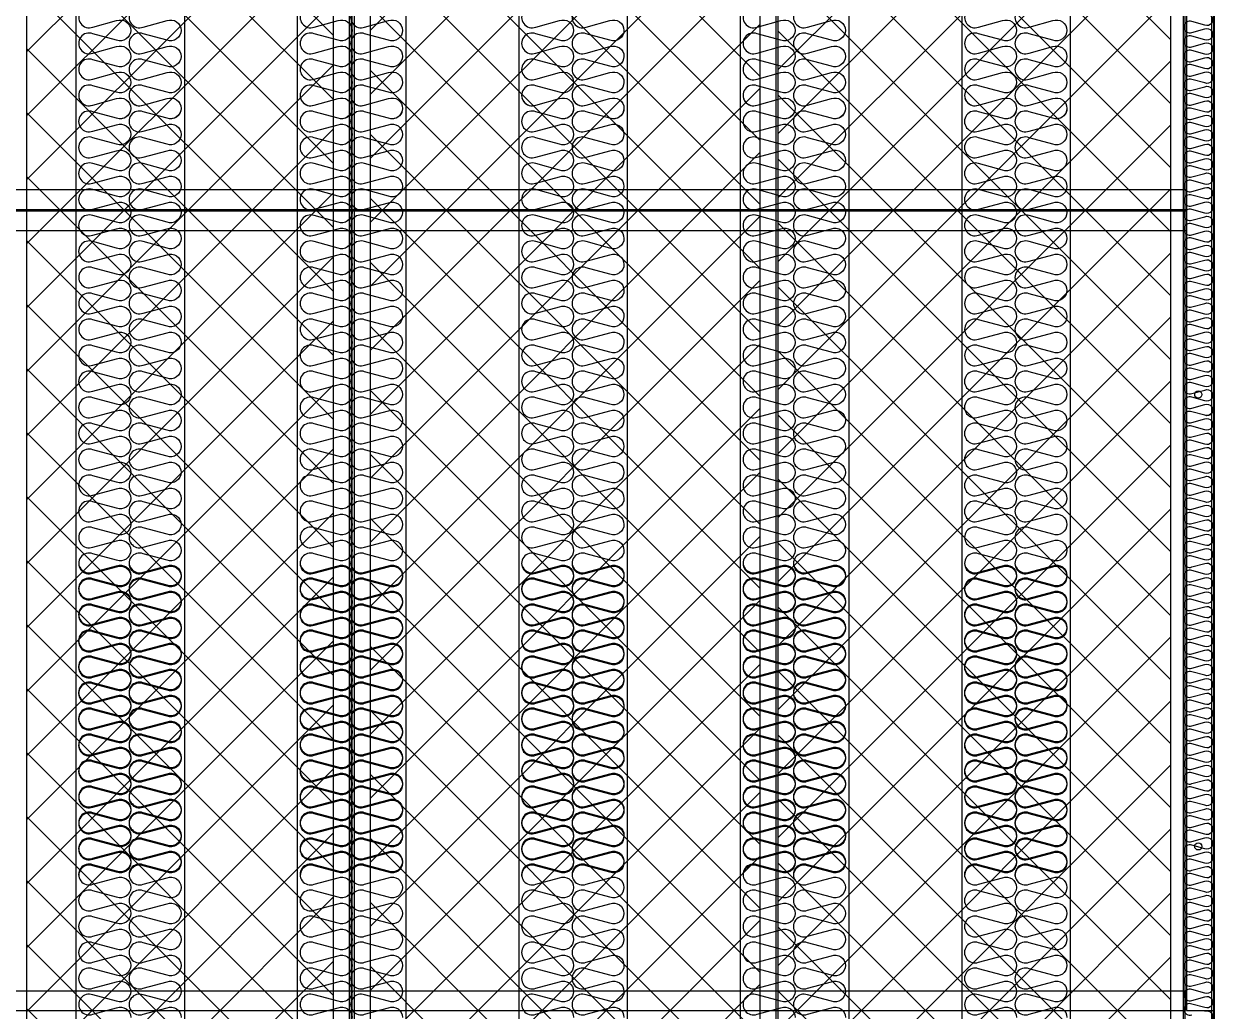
# Model space of a CAD drawing. Header units: millimetres. Extents: x 2340 to 31747, y 2051 to 22846.
# Drawn here: x 22993 to 24638, y 9236 to 10599 of the extents above; entities that cross this region are included whole.
import ezdxf

# ---------------------------------------------------------------- set-up
doc = ezdxf.new("R2010")
doc.units = ezdxf.units.MM
doc.layers.add('SMS', color=220, linetype='Continuous')

# ---------------------------------------------------------------- blocks, each defined once
blk = doc.blocks.new('sp 300rt')
at = {"color": 7}
for p, q in [((-53856.4, -79719.9), (-53856.4, -82797.9)), ((-53706.4, -79719.9), (-53706.4, -82797.9))]:
    blk.add_line(p, q, dxfattribs=at)
at = {"layer": 'SMS', "color": 5}
for points in [[(-53833, -81036.7, 1.449198), (-53833, -81063.5), (-53800.1, -81054.6, -0.524856), (-53780.6, -81068, -0.524856), (-53800.1, -81081.5), (-53833, -81072.6, 1.449198), (-53833, -81099.4), (-53800.1, -81090.5, -0.524856), (-53780.6, -81104, -0.524856), (-53800.1, -81117.4), (-53833, -81108.5, 1.449198), (-53833, -81135.3), (-53800.1, -81126.4, -0.524856), (-53780.6, -81139.9, -0.524856), (-53800.1, -81153.3), (-53833, -81144.4, 1.449198), (-53833, -81171.2), (-53800.1, -81162.3, -0.524856), (-53780.6, -81175.8, -0.417249), (-53795.1, -81190.1)], [(-53763.3, -81036.7, 1.449198), (-53763.3, -81063.5), (-53730.4, -81054.6, -0.524856), (-53711, -81068, -0.524856), (-53730.4, -81081.5), (-53763.3, -81072.6, 1.449198), (-53763.3, -81099.4), (-53730.4, -81090.5, -0.524856), (-53711, -81104, -0.524856), (-53730.4, -81117.4), (-53763.3, -81108.5, 1.449198), (-53763.3, -81135.3), (-53730.4, -81126.4, -0.524856), (-53711, -81139.9, -0.524856), (-53730.4, -81153.3), (-53763.3, -81144.4, 1.449198), (-53763.3, -81171.2), (-53730.4, -81162.3, -0.524856), (-53711, -81175.8, -0.417249), (-53725.5, -81190.1)], [(-53852, -81161.4, 0.446849), (-53833, -81171.2), (-53800.1, -81162.3, -0.524856), (-53780.6, -81175.8, -0.524856), (-53800.1, -81189.2), (-53833, -81180.3, 1.449198), (-53833, -81207.2), (-53800.1, -81198.3, -0.524856), (-53780.6, -81211.7, -0.524856), (-53800.1, -81225.1), (-53833, -81216.2, 1.449198), (-53833, -81243.1), (-53800.1, -81234.2, -0.524856), (-53780.6, -81247.6, -0.524856), (-53800.1, -81261), (-53833, -81252.1, 1.449198), (-53833, -81279), (-53800.1, -81270.1, -0.524856), (-53780.6, -81283.5, -0.524856), (-53800.1, -81296.9), (-53833, -81288, 1.449198), (-53833, -81314.9), (-53800.1, -81306, -0.524856), (-53780.6, -81319.4, -0.524856), (-53800.1, -81332.8), (-53833, -81323.9, 1.449198), (-53833, -81350.8), (-53800.1, -81341.9, -0.524856), (-53780.6, -81355.3, -0.524856), (-53800.1, -81368.8), (-53833, -81359.8, 1.449198), (-53833, -81386.7), (-53800.1, -81377.8, -0.524856), (-53780.6, -81391.2, -0.524856), (-53800.1, -81404.7), (-53833, -81395.8, 1.449198), (-53833, -81422.6), (-53800.1, -81413.7, -0.524856), (-53780.6, -81427.1, -0.524856), (-53800.1, -81440.6), (-53833, -81431.7, 1.449198), (-53833, -81458.5), (-53800.1, -81449.6, -0.524856), (-53780.6, -81463.1, -0.524856), (-53800.1, -81476.5), (-53833, -81467.6, 1.449198), (-53833, -81494.4), (-53800.1, -81485.5, -0.524856), (-53780.6, -81499, -0.524856), (-53800.1, -81512.4), (-53833, -81503.5, 1.449198), (-53833, -81530.3), (-53800.1, -81521.4, -0.524856), (-53780.6, -81534.9, -0.524856), (-53800.1, -81548.3), (-53833, -81539.4, 1.449198), (-53833, -81566.3), (-53800.1, -81557.4, -0.524856), (-53780.6, -81570.8, -0.524856), (-53800.1, -81584.2), (-53833, -81575.3, 1.449198), (-53833, -81602.2), (-53800.1, -81593.3, -0.524856), (-53780.6, -81606.7, -0.524856), (-53800.1, -81620.1), (-53833, -81611.2, 1.449198), (-53833, -81638.1), (-53800.1, -81629.2, -0.524856), (-53780.6, -81642.6, -0.524856), (-53800.1, -81656), (-53833, -81647.1, 1.449198), (-53833, -81674), (-53800.1, -81665.1, -0.524856), (-53780.6, -81678.5, -0.524856), (-53800.1, -81691.9), (-53833, -81683, 1.449198), (-53833, -81709.9), (-53800.1, -81701, -0.524856), (-53780.6, -81714.4, -0.524856), (-53800.1, -81727.9), (-53833, -81718.9, 1.449198), (-53833, -81745.8), (-53800.1, -81736.9, -0.524856), (-53780.6, -81750.3, -0.524856), (-53800.1, -81763.8), (-53833, -81754.9, 1.449198), (-53833, -81781.7), (-53800.1, -81772.8, -0.524856), (-53780.6, -81786.2, -0.524856), (-53800.1, -81799.7), (-53833, -81790.8, 1.449198), (-53833, -81817.6), (-53800.1, -81808.7, -0.524856), (-53780.6, -81822.2, -0.524856), (-53800.1, -81835.6), (-53833, -81826.7, 1.449198), (-53833, -81853.5), (-53800.1, -81844.6, -0.524856), (-53780.6, -81858.1, -0.524856), (-53800.1, -81871.5), (-53833, -81862.6, 1.449198), (-53833, -81889.4), (-53800.1, -81880.5, -0.524856), (-53780.6, -81894, -0.524856), (-53800.1, -81907.4), (-53833, -81898.5, 1.449198), (-53833, -81925.4), (-53800.1, -81916.5, -0.524856), (-53780.6, -81929.9, -0.524856), (-53800.1, -81943.3), (-53833, -81934.4, 1.449198), (-53833, -81961.3), (-53800.1, -81952.4, -0.524856), (-53780.6, -81965.8, -0.524856), (-53800.1, -81979.2), (-53833, -81970.3, 1.449198), (-53833, -81997.2), (-53800.1, -81988.3, -0.524856), (-53780.6, -82001.7, -0.524856), (-53800.1, -82015.1), (-53833, -82006.2, 1.449198), (-53833, -82033.1), (-53800.1, -82024.2, -0.524856), (-53780.6, -82037.6, -0.524856), (-53800.1, -82051), (-53833, -82042.1, 1.449198), (-53833, -82069), (-53800.1, -82060.1, -0.524856), (-53780.6, -82073.5, -0.524856), (-53800.1, -82087), (-53833, -82078, 1.449198), (-53833, -82104.9), (-53800.1, -82096, -0.524856), (-53780.6, -82109.4, -0.524856), (-53800.1, -82122.9), (-53833, -82114, 1.449198), (-53833, -82140.8), (-53800.1, -82131.9, -0.524856), (-53780.6, -82145.3, -0.524856), (-53800.1, -82158.8), (-53833, -82149.9, 1.449198), (-53833, -82176.7), (-53800.1, -82167.8, -0.524856), (-53780.6, -82181.3, -0.524856), (-53800.1, -82194.7), (-53833, -82185.8, 0.440524), (-53851.9, -82195.3, 0.440524)], [(-53782.3, -81161.4, 0.446849), (-53763.3, -81171.2), (-53730.4, -81162.3, -0.524856), (-53711, -81175.8, -0.524856), (-53730.4, -81189.2), (-53763.3, -81180.3, 1.449198), (-53763.3, -81207.2), (-53730.4, -81198.3, -0.524856), (-53711, -81211.7, -0.524856), (-53730.4, -81225.1), (-53763.3, -81216.2, 1.449198), (-53763.3, -81243.1), (-53730.4, -81234.2, -0.524856), (-53711, -81247.6, -0.524856), (-53730.4, -81261), (-53763.3, -81252.1, 1.449198), (-53763.3, -81279), (-53730.4, -81270.1, -0.524856), (-53711, -81283.5, -0.524856), (-53730.4, -81296.9), (-53763.3, -81288, 1.449198), (-53763.3, -81314.9), (-53730.4, -81306, -0.524856), (-53711, -81319.4, -0.524856), (-53730.4, -81332.8), (-53763.3, -81323.9, 1.449198), (-53763.3, -81350.8), (-53730.4, -81341.9, -0.524856), (-53711, -81355.3, -0.524856), (-53730.4, -81368.8), (-53763.3, -81359.8, 1.449198), (-53763.3, -81386.7), (-53730.4, -81377.8, -0.524856), (-53711, -81391.2, -0.524856), (-53730.4, -81404.7), (-53763.3, -81395.8, 1.449198), (-53763.3, -81422.6), (-53730.4, -81413.7, -0.524856), (-53711, -81427.1, -0.524856), (-53730.4, -81440.6), (-53763.3, -81431.7, 1.449198), (-53763.3, -81458.5), (-53730.4, -81449.6, -0.524856), (-53711, -81463.1, -0.524856), (-53730.4, -81476.5), (-53763.3, -81467.6, 1.449198), (-53763.3, -81494.4), (-53730.4, -81485.5, -0.524856), (-53711, -81499, -0.524856), (-53730.4, -81512.4), (-53763.3, -81503.5, 1.449198), (-53763.3, -81530.3), (-53730.4, -81521.4, -0.524856), (-53711, -81534.9, -0.524856), (-53730.4, -81548.3), (-53763.3, -81539.4, 1.449198), (-53763.3, -81566.3), (-53730.4, -81557.4, -0.524856), (-53711, -81570.8, -0.524856), (-53730.4, -81584.2), (-53763.3, -81575.3, 1.449198), (-53763.3, -81602.2), (-53730.4, -81593.3, -0.524856), (-53711, -81606.7, -0.524856), (-53730.4, -81620.1), (-53763.3, -81611.2, 1.449198), (-53763.3, -81638.1), (-53730.4, -81629.2, -0.524856), (-53711, -81642.6, -0.524856), (-53730.4, -81656), (-53763.3, -81647.1, 1.449198), (-53763.3, -81674), (-53730.4, -81665.1, -0.524856), (-53711, -81678.5, -0.524856), (-53730.4, -81691.9), (-53763.3, -81683, 1.449198), (-53763.3, -81709.9), (-53730.4, -81701, -0.524856), (-53711, -81714.4, -0.524856), (-53730.4, -81727.9), (-53763.3, -81718.9, 1.449198), (-53763.3, -81745.8), (-53730.4, -81736.9, -0.524856), (-53711, -81750.3, -0.524856), (-53730.4, -81763.8), (-53763.3, -81754.9, 1.449198), (-53763.3, -81781.7), (-53730.4, -81772.8, -0.524856), (-53711, -81786.2, -0.524856), (-53730.4, -81799.7), (-53763.3, -81790.8, 1.449198), (-53763.3, -81817.6), (-53730.4, -81808.7, -0.524856), (-53711, -81822.2, -0.524856), (-53730.4, -81835.6), (-53763.3, -81826.7, 1.449198), (-53763.3, -81853.5), (-53730.4, -81844.6, -0.524856), (-53711, -81858.1, -0.524856), (-53730.4, -81871.5), (-53763.3, -81862.6, 1.449198), (-53763.3, -81889.4), (-53730.4, -81880.5, -0.524856), (-53711, -81894, -0.524856), (-53730.4, -81907.4), (-53763.3, -81898.5, 1.449198), (-53763.3, -81925.4), (-53730.4, -81916.5, -0.524856), (-53711, -81929.9, -0.524856), (-53730.4, -81943.3), (-53763.3, -81934.4, 1.449198), (-53763.3, -81961.3), (-53730.4, -81952.4, -0.524856), (-53711, -81965.8, -0.524856), (-53730.4, -81979.2), (-53763.3, -81970.3, 1.449198), (-53763.3, -81997.2), (-53730.4, -81988.3, -0.524856), (-53711, -82001.7, -0.524856), (-53730.4, -82015.1), (-53763.3, -82006.2, 1.449198), (-53763.3, -82033.1), (-53730.4, -82024.2, -0.524856), (-53711, -82037.6, -0.524856), (-53730.4, -82051), (-53763.3, -82042.1, 1.449198), (-53763.3, -82069), (-53730.4, -82060.1, -0.524856), (-53711, -82073.5, -0.524856), (-53730.4, -82087), (-53763.3, -82078, 1.449198), (-53763.3, -82104.9), (-53730.4, -82096, -0.524856), (-53711, -82109.4, -0.524856), (-53730.4, -82122.9), (-53763.3, -82114, 1.449198), (-53763.3, -82140.8), (-53730.4, -82131.9, -0.524856), (-53711, -82145.3, -0.524856), (-53730.4, -82158.8), (-53763.3, -82149.9, 1.449198), (-53763.3, -82176.7), (-53730.4, -82167.8, -0.524856), (-53711, -82181.3, -0.524856), (-53730.4, -82194.7), (-53763.3, -82185.8, 0.440524), (-53782.3, -82195.3, 0.440524)], [(-53852, -81806.4, 0.446849), (-53833, -81816.2), (-53800.1, -81807.3, -0.524856), (-53780.6, -81820.8, -0.524856), (-53800.1, -81834.2), (-53833, -81825.3, 1.449198), (-53833, -81852.2), (-53800.1, -81843.3, -0.524856), (-53780.6, -81856.7, -0.524856), (-53800.1, -81870.1), (-53833, -81861.2, 1.449198), (-53833, -81888.1), (-53800.1, -81879.2, -0.524856), (-53780.6, -81892.6, -0.524856), (-53800.1, -81906), (-53833, -81897.1, 1.449198), (-53833, -81924), (-53800.1, -81915.1, -0.524856), (-53780.6, -81928.5, -0.524856), (-53800.1, -81941.9), (-53833, -81933, 1.449198), (-53833, -81959.9), (-53800.1, -81951, -0.524856), (-53780.6, -81964.4, -0.524856), (-53800.1, -81977.8), (-53833, -81968.9, 1.449198), (-53833, -81995.8), (-53800.1, -81986.9, -0.524856), (-53780.6, -82000.3, -0.524856), (-53800.1, -82013.8), (-53833, -82004.8, 1.449198), (-53833, -82031.7), (-53800.1, -82022.8, -0.524856), (-53780.6, -82036.2, -0.524856), (-53800.1, -82049.7), (-53833, -82040.8, 1.449198), (-53833, -82067.6), (-53800.1, -82058.7, -0.524856), (-53780.6, -82072.1, -0.524856), (-53800.1, -82085.6), (-53833, -82076.7, 1.449198), (-53833, -82103.5), (-53800.1, -82094.6, -0.524856), (-53780.6, -82108.1, -0.524856), (-53800.1, -82121.5), (-53833, -82112.6, 1.449198), (-53833, -82139.4), (-53800.1, -82130.5, -0.524856), (-53780.6, -82144, -0.524856), (-53800.1, -82157.4), (-53833, -82148.5, 1.449198), (-53833, -82175.3), (-53800.1, -82166.4, -0.524856), (-53780.6, -82179.9, -0.524856), (-53800.1, -82193.3), (-53833, -82184.4, 1.449198), (-53833, -82211.3), (-53800.1, -82202.4, -0.524856), (-53780.6, -82215.8, -0.524856), (-53800.1, -82229.2), (-53833, -82220.3, 1.449198), (-53833, -82247.2), (-53800.1, -82238.3, -0.524856), (-53780.6, -82251.7, -0.524856), (-53800.1, -82265.1), (-53833, -82256.2, 1.449198), (-53833, -82283.1), (-53800.1, -82274.2, -0.524856), (-53780.6, -82287.6, -0.524856), (-53800.1, -82301), (-53833, -82292.1, 1.449198), (-53833, -82319), (-53800.1, -82310.1, -0.524856), (-53780.6, -82323.5, -0.524856), (-53800.1, -82336.9), (-53833, -82328, 1.449198), (-53833, -82354.9), (-53800.1, -82346, -0.524856), (-53780.6, -82359.4, -0.524856), (-53800.1, -82372.9), (-53833, -82363.9, 1.449198), (-53833, -82390.8), (-53800.1, -82381.9, -0.524856), (-53780.6, -82395.3, -0.524856), (-53800.1, -82408.8), (-53833, -82399.9, 1.449198), (-53833, -82426.7), (-53800.1, -82417.8, -0.524856), (-53780.6, -82431.2, -0.524856)], [(-53782.3, -81806.4, 0.446849), (-53763.3, -81816.2), (-53730.4, -81807.3, -0.524856), (-53711, -81820.8, -0.524856), (-53730.4, -81834.2), (-53763.3, -81825.3, 1.449198), (-53763.3, -81852.2), (-53730.4, -81843.3, -0.524856), (-53711, -81856.7, -0.524856), (-53730.4, -81870.1), (-53763.3, -81861.2, 1.449198), (-53763.3, -81888.1), (-53730.4, -81879.2, -0.524856), (-53711, -81892.6, -0.524856), (-53730.4, -81906), (-53763.3, -81897.1, 1.449198), (-53763.3, -81924), (-53730.4, -81915.1, -0.524856), (-53711, -81928.5, -0.524856), (-53730.4, -81941.9), (-53763.3, -81933, 1.449198), (-53763.3, -81959.9), (-53730.4, -81951, -0.524856), (-53711, -81964.4, -0.524856), (-53730.4, -81977.8), (-53763.3, -81968.9, 1.449198), (-53763.3, -81995.8), (-53730.4, -81986.9, -0.524856), (-53711, -82000.3, -0.524856), (-53730.4, -82013.8), (-53763.3, -82004.8, 1.449198), (-53763.3, -82031.7), (-53730.4, -82022.8, -0.524856), (-53711, -82036.2, -0.524856), (-53730.4, -82049.7), (-53763.3, -82040.8, 1.449198), (-53763.3, -82067.6), (-53730.4, -82058.7, -0.524856), (-53711, -82072.1, -0.524856), (-53730.4, -82085.6), (-53763.3, -82076.7, 1.449198), (-53763.3, -82103.5), (-53730.4, -82094.6, -0.524856), (-53711, -82108.1, -0.524856), (-53730.4, -82121.5), (-53763.3, -82112.6, 1.449198), (-53763.3, -82139.4), (-53730.4, -82130.5, -0.524856), (-53711, -82144, -0.524856), (-53730.4, -82157.4), (-53763.3, -82148.5, 1.449198), (-53763.3, -82175.3), (-53730.4, -82166.4, -0.524856), (-53711, -82179.9, -0.524856), (-53730.4, -82193.3), (-53763.3, -82184.4, 1.449198), (-53763.3, -82211.3), (-53730.4, -82202.4, -0.524856), (-53711, -82215.8, -0.524856), (-53730.4, -82229.2), (-53763.3, -82220.3, 1.449198), (-53763.3, -82247.2), (-53730.4, -82238.3, -0.524856), (-53711, -82251.7, -0.524856), (-53730.4, -82265.1), (-53763.3, -82256.2, 1.449198), (-53763.3, -82283.1), (-53730.4, -82274.2, -0.524856), (-53711, -82287.6, -0.524856), (-53730.4, -82301), (-53763.3, -82292.1, 1.449198), (-53763.3, -82319), (-53730.4, -82310.1, -0.524856), (-53711, -82323.5, -0.524856), (-53730.4, -82336.9), (-53763.3, -82328, 1.449198), (-53763.3, -82354.9), (-53730.4, -82346, -0.524856), (-53711, -82359.4, -0.524856), (-53730.4, -82372.9), (-53763.3, -82363.9, 1.449198), (-53763.3, -82390.8), (-53730.4, -82381.9, -0.524856), (-53711, -82395.3, -0.524856), (-53730.4, -82408.8), (-53763.3, -82399.9, 1.449198), (-53763.3, -82426.7), (-53730.4, -82417.8, -0.524856), (-53711, -82431.2, -0.524856)], [(-53833, -82185.8, 1.449198), (-53833, -82212.6), (-53800.1, -82203.7, -0.524856), (-53780.6, -82217.2, -0.524856), (-53800.1, -82230.6), (-53833, -82221.7, 0.54148), (-53852.4, -82235.9, 0.54148)], [(-53763.3, -82185.8, 1.449198), (-53763.3, -82212.6), (-53730.4, -82203.7, -0.524856), (-53711, -82217.2, -0.524856), (-53730.4, -82230.6), (-53763.3, -82221.7, 0.54148), (-53782.8, -82235.9, 0.54148)]]:
    blk.add_lwpolyline(points, format="xyb", dxfattribs=at)
blk = doc.blocks.new('SCR 300')
at = {"ltscale": 500}
h = blk.add_hatch(dxfattribs=at)
h.set_pattern_fill('ANSI37', color=251, scale=500)
h.set_pattern_definition([(45, (-85276.46, -101779.02), (-44.19417, 44.19417), []), (135, (-85276.46, -101779.02), (-44.19417, -44.19417), [])])
h.paths.add_polyline_path([(-55865.3, -86135.2), (-56288.8, -86135.2), (-56288.8, -89168.2), (-55865.3, -89168.2)])
h = blk.add_hatch(dxfattribs=at)
h.set_pattern_fill('ANSI37', color=251, scale=500)
h.set_pattern_definition([(45, (-85273.46, -101779.02), (-44.19417, 44.19417), []), (135, (-85273.46, -101779.02), (-44.19417, -44.19417), [])])
h.paths.add_polyline_path([(-55814.2, -89168.2), (-55275.6, -89168.2), (-55275.6, -86135.2), (-55814.2, -86135.2)])
h = blk.add_hatch(dxfattribs=at)
h.set_pattern_fill('ANSI37', color=251, scale=500)
h.set_pattern_definition([(45, (-85450.96, -101779.02), (-44.19417, 44.19417), []), (135, (-85450.96, -101779.02), (-44.19417, -44.19417), [])])
h.paths.add_polyline_path([(-55250.6, -89168.2), (-54708.3, -89168.2), (-54708.3, -86135.2), (-55250.6, -86135.2)])
at = {"color": 251, "ltscale": 500}
for p, q in [((-55840.2, -86073.7), (-55840.2, -89229.7)), ((-55839.4, -86073.7), (-55839.4, -89229.7)), ((-54651.8, -86073.7), (-54651.8, -89229.7)), ((-55865.3, -86112.7), (-55865.3, -89190.7)), ((-55843.3, -86112.7), (-55843.3, -89190.7)), ((-55836.2, -86112.7), (-55836.2, -89190.7)), ((-55814.2, -86112.7), (-55814.2, -89190.7)), ((-54708.3, -86112.7), (-54708.3, -89190.7)), ((-54690.8, -86112.7), (-54690.8, -89190.7)), ((-54688.3, -86110.2), (-54688.3, -89193.2)), ((-56288.8, -86135.2), (-56288.8, -89168.2)), ((-55275.6, -86135.2), (-55275.6, -89168.2)), ((-55253.6, -86135.2), (-55253.6, -89168.2)), ((-55250.6, -86135.2), (-55250.6, -89168.2))]:
    blk.add_line(p, q, dxfattribs=at)
for centre in [(-54669.8, -87963.7), (-54669.8, -88587.7)]:
    blk.add_circle(centre, 5, dxfattribs=at)
blk = doc.blocks.new('2')
at = {"color": 7}
for p, q in [((24595, 11980.2), (24595, 8860.2)), ((24637, 11980.2), (24637, 8780.2))]:
    blk.add_line(p, q, dxfattribs=at)
for p, q in [((24637, 11980.2), (24637, 8780.2)), ((24599.7, 11623.9), (24599.7, 9236.5)), ((24637.9, 11332.9), (24637.9, 9236.5)), ((24637.9, 11332.9), (24637.9, 9236.5)), ((21375.2, 10370.1), (24599.7, 10370.1)), ((21375.2, 10342.9), (24599.7, 10342.9)), ((21375.2, 10341), (24599.7, 10341)), ((21375.2, 10313.8), (24599.7, 10313.8)), ((21377, 9263.8), (24597.9, 9263.8)), ((24597.9, 9263.8), (24597.9, 9236.5)), ((21377, 9236.5), (24597.9, 9236.5)), ((24599.7, 9236.5), (24637.9, 9236.5))]:
    blk.add_line(p, q)
at = {"ltscale": 500, "elevation": 0}
blk.add_lwpolyline([(21337, 11689.2), (24637.9, 11689.2), (24637.9, 8780.1), (21337, 8780.1)], close=True, dxfattribs=at)
at = {"layer": 'SMS', "color": 5}
for points in [[(24625.2, 10612.1, -1.449198), (24625.2, 10597.2), (24607, 10602.1, 0.524856), (24596.1, 10594.6, 0.524856), (24607, 10587.2), (24625.2, 10592.1, -1.449198), (24625.2, 10577.2), (24607, 10582.2, 0.524856), (24596.1, 10574.7, 0.524856), (24607, 10567.2), (24625.2, 10572.2, -1.449198), (24625.2, 10557.3), (24607, 10562.2, 0.524856), (24596.1, 10554.7, 0.524856), (24607, 10547.3), (24625.2, 10552.2, -1.449198), (24625.2, 10537.3), (24607, 10542.3, 0.524856), (24596.1, 10534.8, 0.524856), (24607, 10527.3), (24625.2, 10532.3, -1.449198), (24625.2, 10517.4), (24607, 10522.3, 0.524856), (24596.1, 10514.8, 0.524856), (24607, 10507.4), (24625.2, 10512.3, -1.449198), (24625.2, 10497.4), (24607, 10502.4, 0.524856), (24596.1, 10494.9, 0.524856), (24607, 10487.4), (24625.2, 10492.4, -1.449198), (24625.2, 10477.5), (24607, 10482.4, 0.524856), (24596.1, 10474.9, 0.524856), (24607, 10467.5), (24625.2, 10472.4, -1.449198), (24625.2, 10457.5), (24607, 10462.5, 0.524856), (24596.1, 10455, 0.524856), (24607, 10447.5), (24625.2, 10452.5, -1.449198), (24625.2, 10437.6), (24607, 10442.5, 0.524856), (24596.1, 10435, 0.524856), (24607, 10427.6), (24625.2, 10432.5, -1.449198), (24625.2, 10417.6), (24607, 10422.6, 0.524856), (24596.1, 10415.1, 0.524856), (24607, 10407.6), (24625.2, 10412.6, -1.449198), (24625.2, 10397.7), (24607, 10402.6, 0.524856), (24596.1, 10395.1, 0.524856), (24607, 10387.7), (24625.2, 10392.6, -1.449198), (24625.2, 10377.7), (24607, 10382.7, 0.524856), (24596.1, 10375.2, 0.524856), (24607, 10367.7), (24625.2, 10372.7, -1.449198), (24625.2, 10357.8), (24607, 10362.7, 0.524856), (24596.1, 10355.2, 0.524856), (24607, 10347.8), (24625.2, 10352.7, -1.449198), (24625.2, 10337.8), (24607, 10342.8, 0.524856), (24596.1, 10335.3, 0.524856), (24607, 10327.8), (24625.2, 10332.8, -1.449198), (24625.2, 10317.9), (24607, 10322.8, 0.524856), (24596.1, 10315.3, 0.524856), (24607, 10307.9), (24625.2, 10312.8, -1.449198), (24625.2, 10297.9), (24607, 10302.9, 0.524856), (24596.1, 10295.4, 0.524856), (24607, 10287.9), (24625.2, 10292.9, -1.449198), (24625.2, 10278), (24607, 10282.9, 0.524856), (24596.1, 10275.4, 0.524856), (24607, 10268), (24625.2, 10272.9, -1.449198), (24625.2, 10258), (24607, 10263, 0.524856), (24596.1, 10255.5, 0.524856), (24607, 10248), (24625.2, 10253, -1.449198), (24625.2, 10238.1), (24607, 10243, 0.524856), (24596.1, 10235.5, 0.524856), (24607, 10228.1), (24625.2, 10233, -1.449198), (24625.2, 10218.1), (24607, 10223.1, 0.524856), (24596.1, 10215.6, 0.524856), (24607, 10208.1), (24625.2, 10213.1, -1.449198), (24625.2, 10198.2), (24607, 10203.1, 0.524856), (24596.1, 10195.6, 0.524856), (24607, 10188.2), (24625.2, 10193.1, -1.449198), (24625.2, 10178.2), (24607, 10183.2, 0.524856), (24596.1, 10175.7, 0.524856), (24607, 10168.2), (24625.2, 10173.2, -1.449198), (24625.2, 10158.3), (24607, 10163.2, 0.524856), (24596.1, 10155.7, 0.524856), (24607, 10148.3), (24625.2, 10153.2, -1.449198), (24625.2, 10138.3), (24607, 10143.3, 0.524856), (24596.1, 10135.8, 0.524856), (24607, 10128.3), (24625.2, 10133.3, -1.449198), (24625.2, 10118.4), (24607, 10123.3, 0.524856), (24596.1, 10115.8, 0.524856), (24607, 10108.4), (24625.2, 10113.3, -1.449198), (24625.2, 10098.4), (24607, 10103.4, 0.524856), (24596.1, 10095.9, 0.524856), (24607, 10088.4), (24625.2, 10093.4, -1.449198), (24625.2, 10078.5), (24607, 10083.4, 0.524856), (24596.1, 10075.9, 0.524856), (24607, 10068.5), (24625.2, 10073.4, -1.449198), (24625.2, 10058.5), (24607, 10063.5, 0.524856), (24596.1, 10056, 0.417249), (24604.2, 10048)], [(24635.8, 10064, -0.446849), (24625.2, 10058.5), (24607, 10063.5, 0.524856), (24596.1, 10056, 0.524856), (24607, 10048.5), (24625.2, 10053.5, -1.449198), (24625.2, 10038.6), (24607, 10043.5, 0.524856), (24596.1, 10036, 0.524856), (24607, 10028.6), (24625.2, 10033.5, -1.449198), (24625.2, 10018.6), (24607, 10023.6, 0.524856), (24596.1, 10016.1, 0.524856), (24607, 10008.6), (24625.2, 10013.6, -1.449198), (24625.2, 9998.7), (24607, 10003.6, 0.524856), (24596.1, 9996.1, 0.524856), (24607, 9988.7), (24625.2, 9993.6, -1.449198), (24625.2, 9978.7), (24607, 9983.7, 0.524856), (24596.1, 9976.2, 0.524856), (24607, 9968.7), (24625.2, 9973.7, -1.449198), (24625.2, 9958.8), (24607, 9963.7, 0.524856), (24596.1, 9956.2, 0.524856), (24607, 9948.8), (24625.2, 9953.7, -1.449198), (24625.2, 9938.8), (24607, 9943.8, 0.524856), (24596.1, 9936.3, 0.524856), (24607, 9928.8), (24625.2, 9933.8, -1.449198), (24625.2, 9918.9), (24607, 9923.8, 0.524856), (24596.1, 9916.3, 0.524856), (24607, 9908.9), (24625.2, 9913.8, -1.449198), (24625.2, 9898.9), (24607, 9903.9, 0.524856), (24596.1, 9896.4, 0.524856), (24607, 9888.9), (24625.2, 9893.9, -1.449198), (24625.2, 9879), (24607, 9883.9, 0.524856), (24596.1, 9876.4, 0.524856), (24607, 9869), (24625.2, 9873.9, -1.449198), (24625.2, 9859), (24607, 9864, 0.524856), (24596.1, 9856.5, 0.524856), (24607, 9849), (24625.2, 9854, -1.449198), (24625.2, 9839.1), (24607, 9844, 0.524856), (24596.1, 9836.5, 0.524856), (24607, 9829.1), (24625.2, 9834, -1.449198), (24625.2, 9819.1), (24607, 9824.1, 0.524856), (24596.1, 9816.6, 0.524856), (24607, 9809.1), (24625.2, 9814.1, -1.449198), (24625.2, 9799.2), (24607, 9804.1, 0.524856), (24596.1, 9796.6, 0.524856), (24607, 9789.2), (24625.2, 9794.1, -1.449198), (24625.2, 9779.2), (24607, 9784.2, 0.524856), (24596.1, 9776.7, 0.524856), (24607, 9769.2), (24625.2, 9774.2, -1.449198), (24625.2, 9759.3), (24607, 9764.2, 0.524856), (24596.1, 9756.7, 0.524856), (24607, 9749.3), (24625.2, 9754.2, -1.449198), (24625.2, 9739.3), (24607, 9744.3, 0.524856), (24596.1, 9736.8, 0.524856), (24607, 9729.3), (24625.2, 9734.3, -1.449198), (24625.2, 9719.4), (24607, 9724.3, 0.524856), (24596.1, 9716.8, 0.524856), (24607, 9709.4), (24625.2, 9714.3, -1.449198), (24625.2, 9699.4), (24607, 9704.4, 0.524856), (24596.1, 9696.9, 0.524856), (24607, 9689.4), (24625.2, 9694.4, -1.449198), (24625.2, 9679.5), (24607, 9684.4, 0.524856), (24596.1, 9676.9, 0.524856), (24607, 9669.5), (24625.2, 9674.4, -1.449198), (24625.2, 9659.5), (24607, 9664.5, 0.524856), (24596.1, 9657, 0.524856), (24607, 9649.5), (24625.2, 9654.5, -1.449198), (24625.2, 9639.6), (24607, 9644.5, 0.524856), (24596.1, 9637, 0.524856), (24607, 9629.6), (24625.2, 9634.5, -1.449198), (24625.2, 9619.6), (24607, 9624.6, 0.524856), (24596.1, 9617.1, 0.524856), (24607, 9609.6), (24625.2, 9614.6, -1.449198), (24625.2, 9599.7), (24607, 9604.6, 0.524856), (24596.1, 9597.1, 0.524856), (24607, 9589.7), (24625.2, 9594.6, -1.449198), (24625.2, 9579.7), (24607, 9584.7, 0.524856), (24596.1, 9577.2, 0.524856), (24607, 9569.7), (24625.2, 9574.7, -1.449198), (24625.2, 9559.8), (24607, 9564.7, 0.524856), (24596.1, 9557.2, 0.524856), (24607, 9549.8), (24625.2, 9554.7, -1.449198), (24625.2, 9539.8), (24607, 9544.8, 0.524856), (24596.1, 9537.3, 0.524856), (24607, 9529.8), (24625.2, 9534.8, -1.449198), (24625.2, 9519.9), (24607, 9524.8, 0.524856), (24596.1, 9517.3, 0.524856), (24607, 9509.9), (24625.2, 9514.8, -1.449198), (24625.2, 9499.9), (24607, 9504.9, 0.524856), (24596.1, 9497.4, 0.524856), (24607, 9489.9), (24625.2, 9494.9, -1.449198), (24625.2, 9480), (24607, 9484.9, 0.524856), (24596.1, 9477.4, 0.417249), (24604.2, 9469.5)], [(24635.8, 9485.4, -0.446849), (24625.2, 9480), (24607, 9484.9, 0.524856), (24596.1, 9477.4, 0.524856), (24607, 9470), (24625.2, 9474.9, -1.449198), (24625.2, 9460), (24607, 9465, 0.524856), (24596.1, 9457.5, 0.524856), (24607, 9450), (24625.2, 9455, -1.449198), (24625.2, 9440.1), (24607, 9445, 0.524856), (24596.1, 9437.5, 0.524856), (24607, 9430.1), (24625.2, 9435, -1.449198), (24625.2, 9420.1), (24607, 9425.1, 0.524856), (24596.1, 9417.6, 0.524856), (24607, 9410.1), (24625.2, 9415.1, -1.449198), (24625.2, 9400.2), (24607, 9405.1, 0.524856), (24596.1, 9397.6, 0.524856), (24607, 9390.2), (24625.2, 9395.1, -1.449198), (24625.2, 9380.2), (24607, 9385.2, 0.524856), (24596.1, 9377.7, 0.524856), (24607, 9370.2), (24625.2, 9375.2, -1.449198), (24625.2, 9360.3), (24607, 9365.2, 0.524856), (24596.1, 9357.7, 0.524856), (24607, 9350.3), (24625.2, 9355.2, -1.449198), (24625.2, 9340.3), (24607, 9345.3, 0.524856), (24596.1, 9337.8, 0.524856), (24607, 9330.3), (24625.2, 9335.3, -1.449198), (24625.2, 9320.4), (24607, 9325.3, 0.524856), (24596.1, 9317.8, 0.524856), (24607, 9310.4), (24625.2, 9315.3, -1.449198), (24625.2, 9300.4), (24607, 9305.4, 0.524856), (24596.1, 9297.9, 0.524856), (24607, 9290.4), (24625.2, 9295.4, -1.449198), (24625.2, 9280.5), (24607, 9285.4, 0.524856), (24596.1, 9277.9, 0.524856), (24607, 9270.5), (24625.2, 9275.4, -1.449198), (24625.2, 9260.5), (24607, 9265.5, 0.524856), (24596.1, 9258, 0.524856), (24607, 9250.5), (24625.2, 9255.5, -1.449198), (24625.2, 9240.6), (24607, 9245.5, 0.524856), (24596.1, 9238, 0.524856), (24607, 9230.6)], [(24625.2, 9235.5, -1.449198), (24625.2, 9220.6)]]:
    blk.add_lwpolyline(points, format="xyb", dxfattribs=at)
for name, p in [('SCR 300', (79285.8, 98050.9)), ('sp 300rt', (76921.4, 91658.1)), ('sp 300rt', (77227.4, 91658.1)), ('sp 300rt', (77533.4, 91658.1)), ('sp 300rt', (77839.4, 91658.1)), ('sp 300rt', (78145.4, 91658.1))]:
    blk.add_blockref(name, p)

msp = doc.modelspace()

# ---------------------------------------------------------------- block references
msp.add_blockref('2', (0, 0))

doc.saveas('drawing.dxf')
